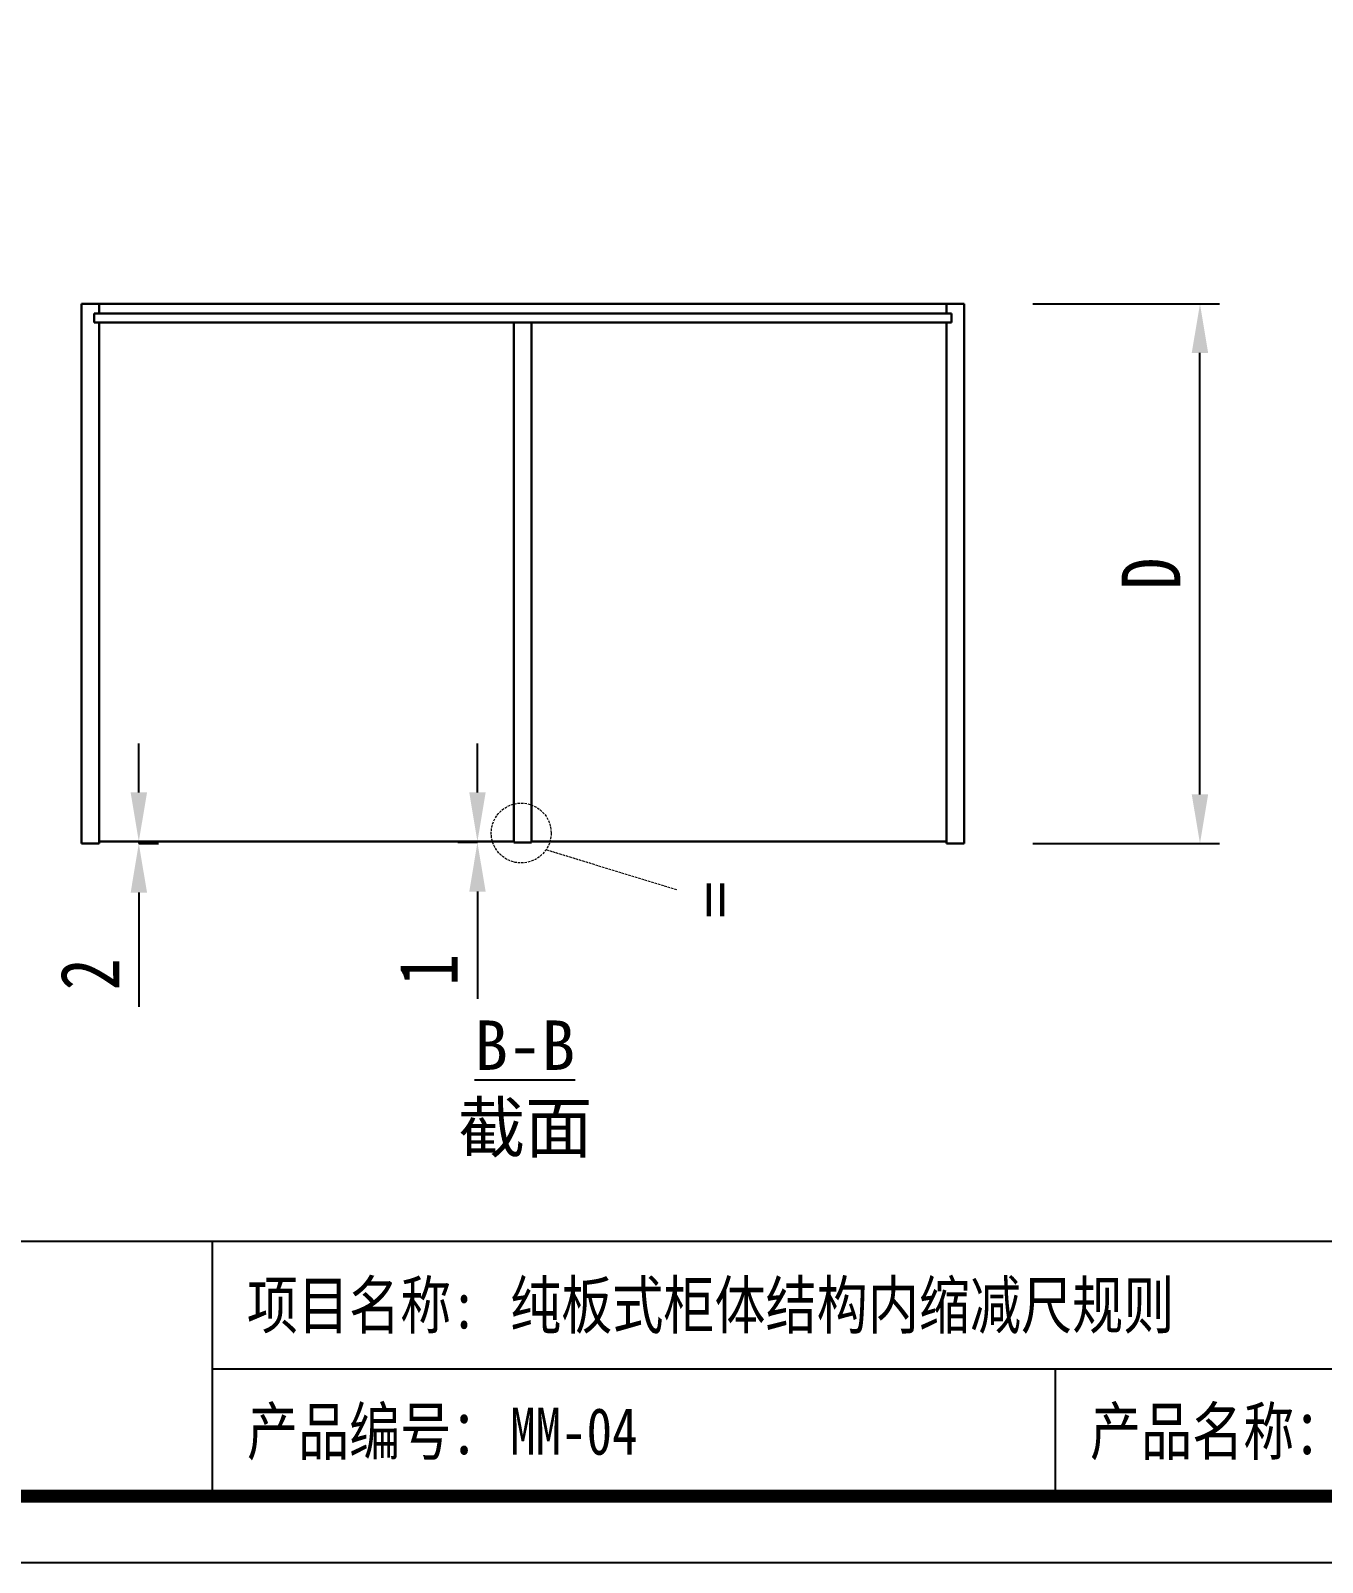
# Model space of a CAD drawing. Header units: millimetres. Extents: x 0 to 1097966, y -63096 to 223085.
# Drawn here: x 338062.8 to 338194.4, y -53928.6 to -53772.5 of the extents above; entities that cross this region are included whole.
import ezdxf

# ---------------------------------------------------------------- set-up
doc = ezdxf.new("R2010")
doc.units = ezdxf.units.MM
doc.linetypes.add('DASH', pattern=[0.35, 0.25, -0.1])
doc.layers.add('DZ-文字说明', color=1, linetype='Continuous')
doc.styles.add('DZ-宋体2.5', font='', dxfattribs={"width": 0.8, "height": 2.5})
doc.styles.add('TEXT', font='', dxfattribs={"width": 0.8})
doc.styles.add('宋体', font='')
doc.styles.get('DZ-宋体2.5').set_extended_font_data('SimSun')
doc.styles.get('TEXT').set_extended_font_data('SimSun')
doc.styles.get('宋体').set_extended_font_data('SimSun')
doc.dimstyles.new('副本 (2) (2) ISO-25', dxfattribs={"dimtxt": 18, "dimasz": 13, "dimexe": 6, "dimexo": 12, "dimgap": 6, "dimtad": 1, "dimtxsty": 'TEXT', "dimcen": 2.5, "dimclrd": 5, "dimclre": 5, "dimclrt": 5, "dimadec": 0, "dimazin": 0, "dimtfac": 1, "dimtmove": 0, "dimatfit": 3, "dimldrblk": 'BOXFILLED', "dimfxl": 1.25, "dimarcsym": 0})

# ---------------------------------------------------------------- blocks, each defined once
blk = doc.blocks.new('*D334')
at = {"color": 5, "lineweight": -2, "transparency": 16777216}
for p, q in [((338164.94, -53800.36), (338183.97, -53800.36)), ((338181.97, -53850.36), (338181.97, -53805.36)), ((338164.94, -53855.36), (338183.97, -53855.36))]:
    blk.add_line(p, q, dxfattribs=at)
at = {"color": 5, "transparency": 16777216}
for points in [[(338181.13, -53805.36), (338182.8, -53805.36), (338181.97, -53800.36)], [(338181.13, -53850.36), (338182.8, -53850.36), (338181.97, -53855.36)]]:
    blk.add_solid(points, dxfattribs=at)
at = {"layer": 'Defpoints', "color": 0, "transparency": 16777216}
for p in [(338157.94, -53800.36), (338181.97, -53800.36), (338157.94, -53855.36)]:
    blk.add_point(p, dxfattribs=at)
at = {"color": 5, "transparency": 16777216, "insert": (338176.97, -53827.86), "char_height": 6, "attachment_point": 5, "rotation": 90, "style": 'TEXT'}
blk.add_mtext('D', dxfattribs=at)
blk = doc.blocks.new('_BoxFilled')
at = {"color": 0, "linetype": 'ByBlock', "lineweight": -2}
blk.add_line((-0.5, 0), (-1, 0), dxfattribs=at)
at = {"color": 0, "linetype": 'ByBlock'}
blk.add_solid([(-0.5, 0.5), (0.5, 0.5), (-0.5, -0.5), (0.5, -0.5)], dxfattribs=at)
blk = doc.blocks.new('*D335')
at = {"color": 5, "lineweight": -2, "transparency": 16777216}
for p, q in [((338108.31, -53850.16), (338108.31, -53845.16)), ((338108.31, -53855.16), (338106.31, -53855.16)), ((338108.31, -53855.26), (338106.31, -53855.26)), ((338108.31, -53855.16), (338108.31, -53855.26)), ((338108.31, -53860.26), (338108.31, -53871.2))]:
    blk.add_line(p, q, dxfattribs=at)
at = {"color": 5, "transparency": 16777216}
for points in [[(338107.48, -53850.16), (338109.15, -53850.16), (338108.31, -53855.16)], [(338107.48, -53860.26), (338109.15, -53860.26), (338108.31, -53855.26)]]:
    blk.add_solid(points, dxfattribs=at)
at = {"layer": 'Defpoints', "color": 0, "transparency": 16777216}
for p in [(338108.31, -53855.26), (338112.04, -53855.16), (338112.04, -53855.26)]:
    blk.add_point(p, dxfattribs=at)
at = {"color": 5, "transparency": 16777216, "insert": (338103.31, -53868.23), "char_height": 6, "attachment_point": 5, "rotation": 90, "style": 'TEXT'}
blk.add_mtext('1', dxfattribs=at)
blk = doc.blocks.new('*D336')
at = {"color": 5, "lineweight": -2, "transparency": 16777216}
for p, q in [((338073.79, -53850.16), (338073.79, -53845.16)), ((338073.79, -53855.16), (338075.79, -53855.16)), ((338073.79, -53855.16), (338073.79, -53855.36)), ((338073.79, -53855.36), (338075.79, -53855.36)), ((338073.79, -53860.36), (338073.79, -53872))]:
    blk.add_line(p, q, dxfattribs=at)
at = {"color": 5, "transparency": 16777216}
for points in [[(338072.96, -53850.16), (338074.63, -53850.16), (338073.79, -53855.16)], [(338072.96, -53860.36), (338074.63, -53860.36), (338073.79, -53855.36)]]:
    blk.add_solid(points, dxfattribs=at)
at = {"layer": 'Defpoints', "color": 0, "transparency": 16777216}
for p in [(338069.74, -53855.16), (338069.74, -53855.36), (338073.79, -53855.36)]:
    blk.add_point(p, dxfattribs=at)
at = {"color": 5, "transparency": 16777216, "insert": (338068.79, -53868.68), "char_height": 6, "attachment_point": 5, "rotation": 90, "style": 'TEXT'}
blk.add_mtext('2', dxfattribs=at)

msp = doc.modelspace()

# ---------------------------------------------------------------- linework, layer by layer
at = {"lineweight": 30}
for p, q in [((338067.937, -53800.357), (338067.937, -53855.357)), ((338067.937, -53800.357), (338157.937, -53800.357)), ((338069.737, -53800.357), (338069.737, -53801.357)), ((338156.137, -53800.357), (338156.137, -53801.357)), ((338157.937, -53800.357), (338157.937, -53855.357)), ((338069.237, -53801.357), (338156.637, -53801.357)), ((338069.237, -53801.357), (338069.237, -53802.257)), ((338069.237, -53802.257), (338156.637, -53802.257)), ((338069.737, -53802.257), (338069.737, -53855.357)), ((338112.037, -53802.257), (338112.037, -53855.257)), ((338113.837, -53802.257), (338113.837, -53855.257)), ((338156.137, -53802.257), (338156.137, -53855.357)), ((338156.637, -53801.357), (338156.637, -53802.257)), ((338067.937, -53855.357), (338069.737, -53855.357)), ((338069.737, -53855.157), (338112.037, -53855.157)), ((338112.037, -53855.257), (338113.837, -53855.257)), ((338113.837, -53855.157), (338156.137, -53855.157)), ((338156.137, -53855.357), (338157.937, -53855.357))]:
    msp.add_line(p, q, dxfattribs=at)
at = {"color": 251, "linetype": 'DASH', "lineweight": 13, "true_color": 0x636466}
msp.add_line((338115.31, -53855.985), (338128.644, -53860.047), dxfattribs=at)
msp.add_lwpolyline([(337985.218, -53928.615), (338552.218, -53928.615), (338552.218, -53527.665), (337985.218, -53527.665)], close=True)
at = {"const_width": 1.35}
msp.add_lwpolyline([(337991.968, -53921.865), (338545.468, -53921.865), (338545.468, -53534.415), (337991.968, -53534.415)], close=True, dxfattribs=at)
at = {"color": 251, "linetype": 'DASH', "lineweight": 13, "true_color": 0x636466}
msp.add_circle((338112.772, -53854.289), 3.052, dxfattribs=at)
at = {"layer": 'DZ-文字说明', "color": 7}
for p, q in [((338081.299, -53921.865), (338081.299, -53895.888)), ((338081.299, -53908.877), (338545.468, -53908.877)), ((338167.217, -53908.877), (338167.217, -53921.865))]:
    msp.add_line(p, q, dxfattribs=at)
msp.add_lwpolyline([(337991.968, -53895.888), (338545.468, -53895.888), (338545.468, -53921.865), (337991.968, -53921.865)], close=True, dxfattribs=at)

# ---------------------------------------------------------------- texts
at = {"style": 'DZ-宋体2.5', "width": 0.8}
for s, p in [('项目名称:', (338084.813, -53904.782)), ('产品编号：', (338084.813, -53917.657)), ('产品名称：', (338170.757, -53917.648))]:
    msp.add_text(s, height=4.7732, dxfattribs=at).set_placement(p)
at = {"color": 251, "linetype": 'DASH', "lineweight": 13, "true_color": 0x636466, "insert": (338130.285, -53861.094), "char_height": 3.3539, "width": 4.17765, "attachment_point": 4, "style": '宋体'}
msp.add_mtext('{\\C256;Ⅱ}', dxfattribs=at)
at = {"color": 4, "insert": (338103.862, -53880.377), "char_height": 5.03079, "width": 18.6579, "attachment_point": 4, "style": '宋体'}
msp.add_mtext('\\pi4.14445;{\\L\\C256;B-B\\P\\pi2.45354;\\l截面}', dxfattribs=at)
at = {"color": 2, "style": 'DZ-宋体2.5', "width": 0.8}
for tag, p in [('纯板式柜体结构内缩减尺规则', (338111.646, -53904.782)), ('MM-04', (338111.646, -53917.64))]:
    msp.add_attdef(tag, p, '', height=4.773, dxfattribs=at)

# ---------------------------------------------------------------- dimensions: what is measured, and where the dimension line sits
for base, p1, p2, text, picture, middle in [((338181.965, -53800.357), (338157.937, -53855.357), (338157.937, -53800.357), 'D', '*D334', (338176.965, -53827.857)), ((338073.792, -53855.357), (338069.737, -53855.157), (338069.737, -53855.357), '2', '*D336', (338068.792, -53868.677)), ((338108.314, -53855.257), (338112.037, -53855.157), (338112.037, -53855.257), '1', '*D335', (338103.314, -53868.231))]:
    dim = msp.add_linear_dim(base=base, p1=p1, p2=p2, angle=90, text=text, dimstyle='副本 (2) (2) ISO-25', override={"dimtxt": 6, "dimasz": 5, "dimexe": 2, "dimexo": 7, "dimgap": 2, "dimfxl": 30, "dimfxlon": 1})
    dim.commit()
    dim.dimension.update_dxf_attribs({"geometry": picture, "text_midpoint": middle})

doc.saveas('drawing.dxf')
